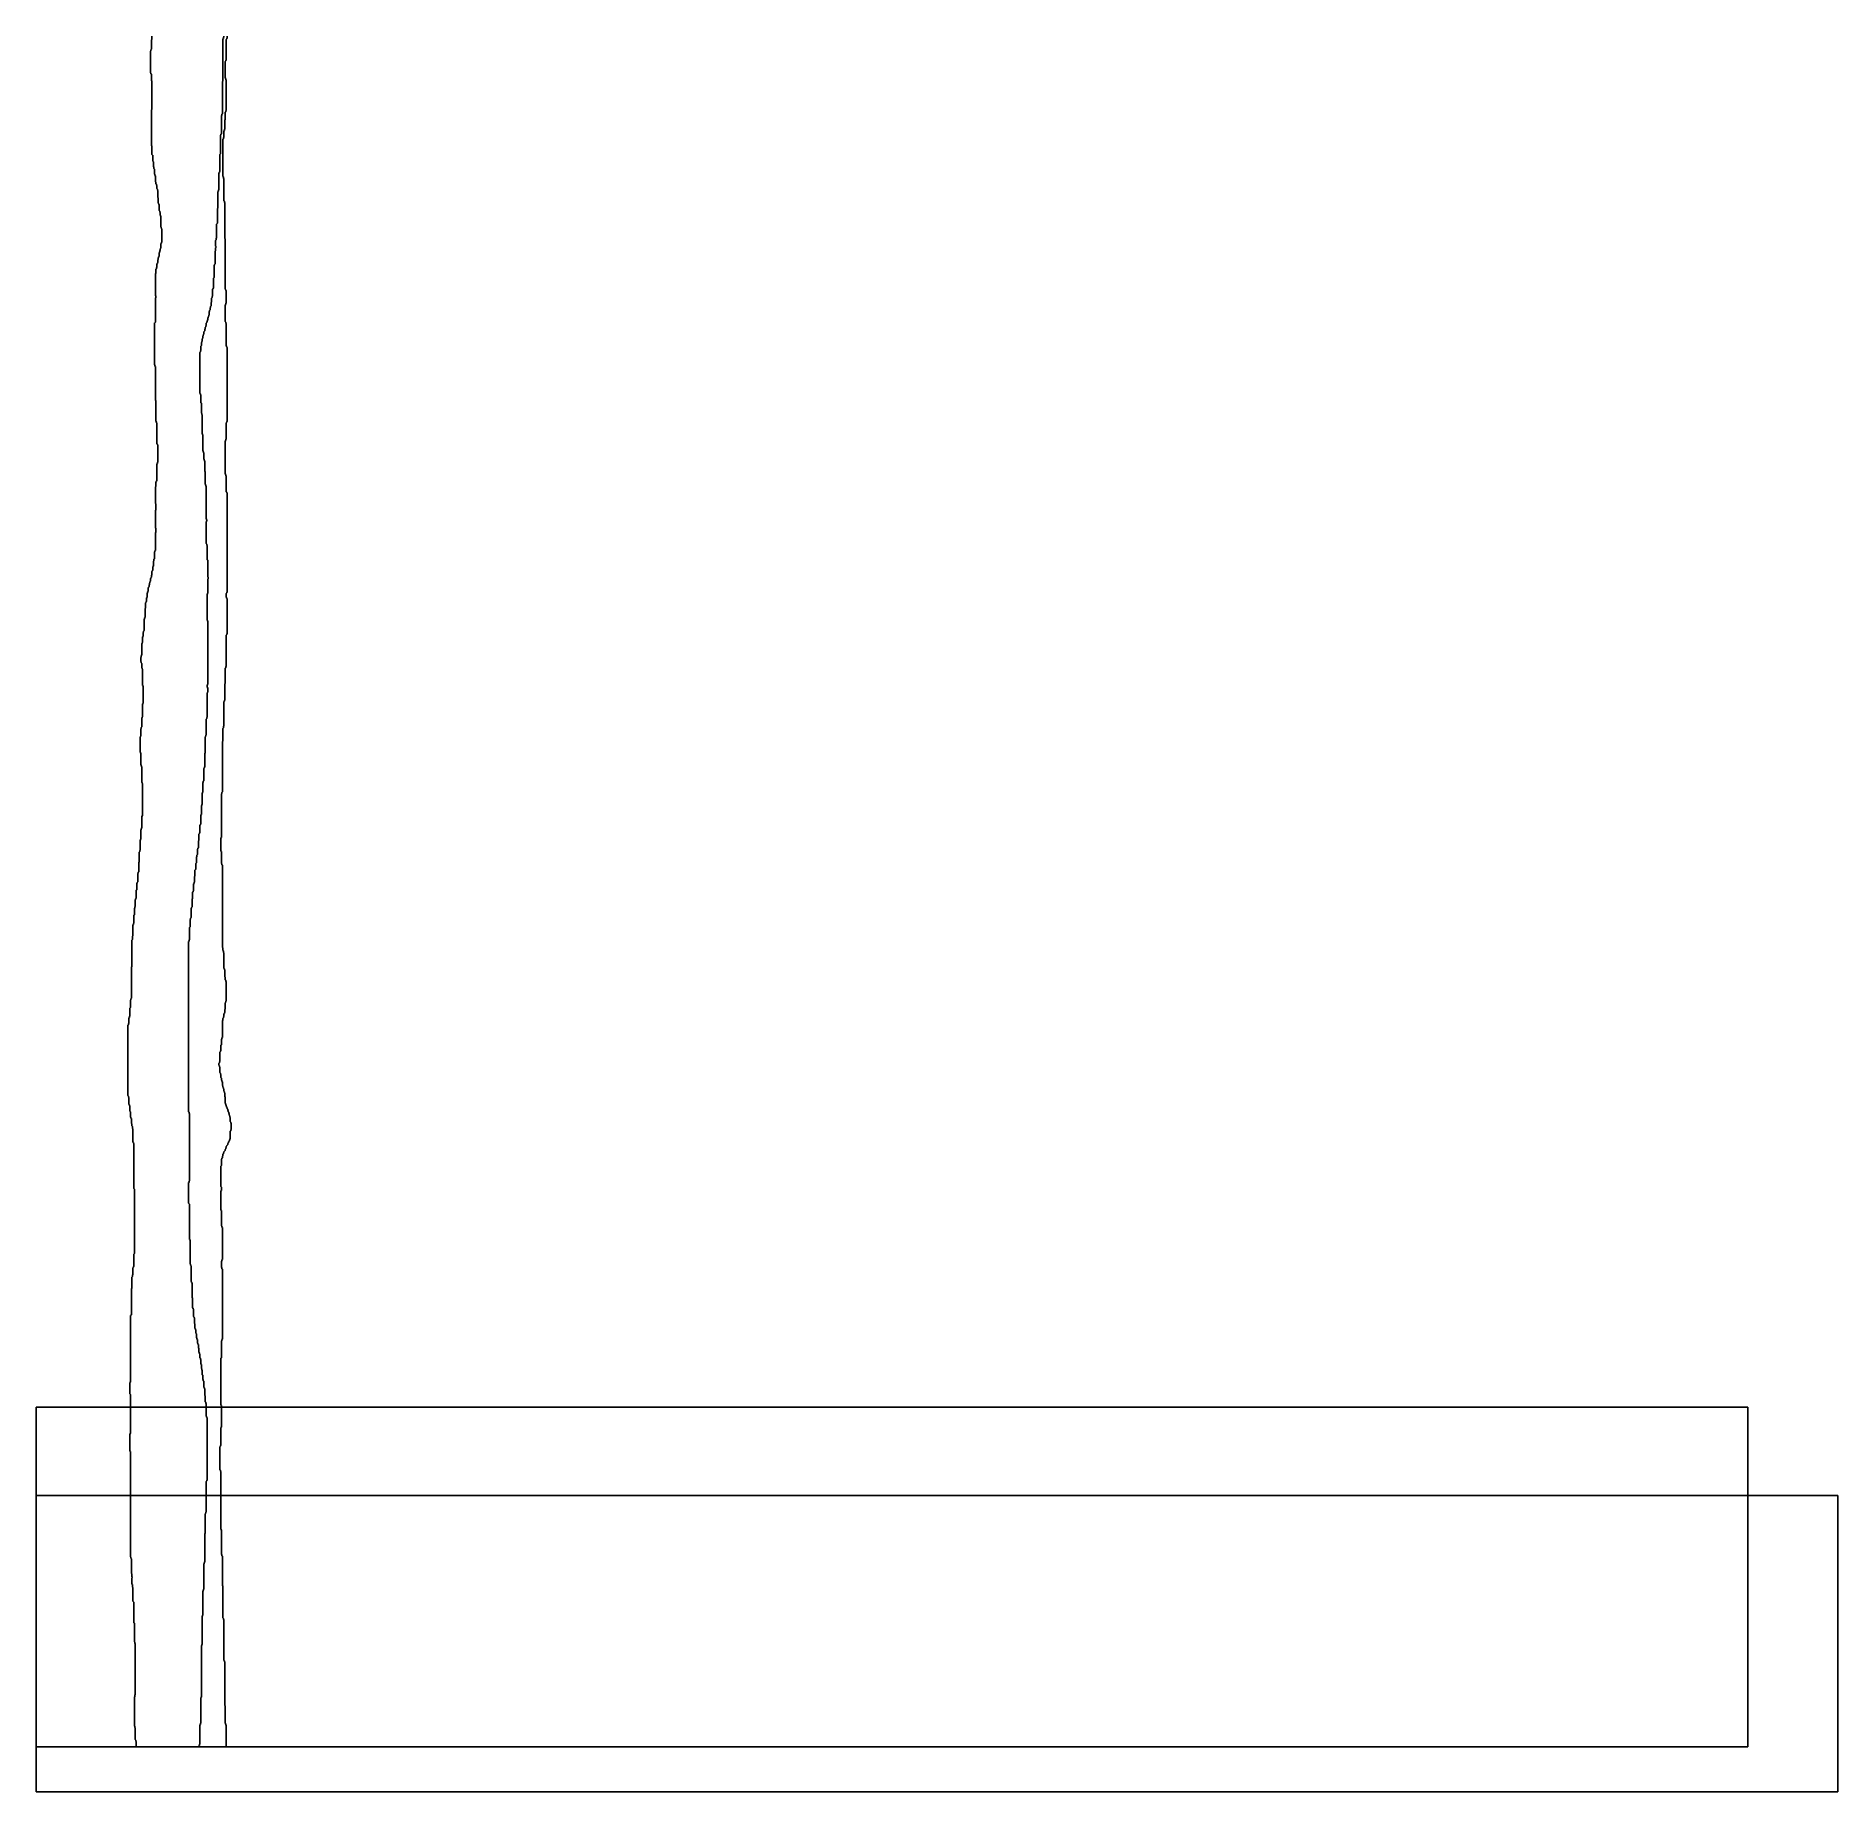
# Model space of a CAD drawing. Header units: metres. Extents: x -303 to 3381, y -92 to 3499.
import ezdxf

# ---------------------------------------------------------------- set-up
doc = ezdxf.new("R2010")
doc.units = ezdxf.units.M
for name, color, linetype in [('Curve_Exist', 63, 'Continuous'), ('CuttingCurve_A', 10, 'Continuous'), ('CuttingCurve_B', 30, 'Continuous'), ('Image', 191, 'Continuous'), ('Solution', 191, 'Continuous')]:
    doc.layers.add(name, color=color, linetype=linetype)
picture_1 = doc.add_image_def('image1.jpg', size_in_pixel=(3684.210526, 606))
picture_2 = doc.add_image_def('image2.png', size_in_pixel=(3500, 695))

msp = doc.modelspace()

# ---------------------------------------------------------------- linework, layer by layer
at = {"layer": 'Curve_Exist'}
for points in [[(-98, 0), (-98, 11), (-99, 12), (-99, 14), (-100, 15), (-100, 39), (-101, 40), (-101, 42), (-102, 43), (-102, 102), (-101, 103), (-101, 106), (-100, 107), (-100, 211), (-101, 212), (-101, 214), (-102, 215), (-102, 253), (-103, 254), (-103, 296), (-105, 298), (-105, 326), (-106, 327), (-106, 332), (-107, 333), (-107, 346), (-106, 347), (-107, 348), (-107, 354), (-108, 355), (-108, 385), (-109, 386), (-109, 388), (-110, 389), (-110, 604), (-111, 605), (-111, 640), (-110, 641), (-110, 721), (-111, 722), (-111, 745), (-110, 746), (-110, 882), (-108, 884), (-108, 937), (-107, 938), (-107, 961), (-106, 962), (-106, 965), (-105, 966), (-105, 980), (-104, 981), (-104, 982), (-103, 983), (-103, 1008), (-102, 1009), (-102, 1141), (-103, 1142), (-103, 1234), (-104, 1235), (-104, 1236), (-105, 1237), (-105, 1264), (-106, 1265), (-106, 1269), (-107, 1270), (-107, 1274), (-108, 1275), (-108, 1285), (-109, 1286), (-109, 1287), (-110, 1288), (-110, 1299), (-111, 1300), (-111, 1311), (-112, 1312), (-112, 1313), (-113, 1314), (-113, 1328), (-114, 1329), (-114, 1331), (-115, 1332), (-115, 1476), (-114, 1477), (-114, 1479), (-113, 1480), (-113, 1491), (-112, 1492), (-112, 1494), (-111, 1495), (-111, 1511), (-110, 1512), (-110, 1527), (-109, 1528), (-109, 1530), (-108, 1531), (-108, 1595), (-107, 1596), (-107, 1650), (-106, 1651), (-106, 1658), (-105, 1659), (-105, 1681), (-104, 1682), (-104, 1684), (-103, 1685), (-103, 1701), (-102, 1702), (-102, 1715), (-101, 1716), (-101, 1718), (-100, 1719), (-100, 1733), (-99, 1734), (-99, 1735), (-98, 1736), (-98, 1752), (-97, 1753), (-97, 1766), (-96, 1767), (-96, 1768), (-95, 1769), (-95, 1786), (-94, 1787), (-94, 1789), (-93, 1790), (-93, 1809), (-92, 1810), (-92, 1830), (-91, 1831), (-91, 1833), (-90, 1834), (-90, 1855), (-89, 1856), (-89, 1875), (-88, 1876), (-88, 1878), (-87, 1879), (-87, 1903), (-85, 1905), (-85, 1970), (-86, 1971), (-86, 1972), (-87, 1973), (-87, 2005), (-88, 2006), (-88, 2008), (-89, 2009), (-89, 2033), (-90, 2034), (-90, 2066), (-89, 2067), (-89, 2082), (-88, 2083), (-88, 2085), (-87, 2086), (-87, 2104), (-86, 2105), (-86, 2106), (-85, 2107), (-85, 2133), (-84, 2134), (-84, 2170), (-85, 2171), (-85, 2204), (-86, 2205), (-86, 2206), (-87, 2207), (-87, 2216), (-88, 2217), (-88, 2219), (-89, 2220), (-89, 2228), (-88, 2229), (-88, 2232), (-87, 2233), (-87, 2256), (-86, 2257), (-86, 2258), (-85, 2259), (-85, 2270), (-84, 2271), (-84, 2279), (-83, 2280), (-83, 2282), (-82, 2283), (-82, 2306), (-81, 2307), (-81, 2309), (-80, 2310), (-80, 2328), (-79, 2329), (-79, 2340), (-78, 2341), (-78, 2342), (-77, 2343), (-77, 2350), (-76, 2351), (-76, 2359), (-75, 2360), (-75, 2362), (-74, 2363), (-74, 2370), (-73, 2371), (-73, 2372), (-72, 2373), (-72, 2376), (-71, 2377), (-71, 2380), (-70, 2381), (-70, 2383), (-69, 2384), (-69, 2389), (-68, 2390), (-68, 2391), (-67, 2392), (-67, 2396), (-66, 2397), (-66, 2404), (-65, 2405), (-65, 2406), (-64, 2407), (-64, 2414), (-63, 2415), (-63, 2425), (-62, 2426), (-62, 2429), (-61, 2430), (-61, 2444), (-60, 2445), (-60, 2446), (-59, 2447), (-59, 2483), (-58, 2484), (-58, 2492), (-59, 2493), (-59, 2529), (-58, 2530), (-58, 2542), (-59, 2543), (-59, 2577), (-58, 2578), (-58, 2587), (-57, 2588), (-57, 2589), (-56, 2590), (-56, 2624), (-55, 2625), (-55, 2627), (-54, 2628), (-54, 2662), (-55, 2663), (-55, 2664), (-56, 2665), (-56, 2707), (-57, 2708), (-57, 2710), (-58, 2711), (-58, 2753), (-59, 2754), (-59, 2823), (-60, 2824), (-60, 2826), (-61, 2827), (-61, 2912), (-59, 2914), (-59, 2963), (-58, 2964), (-58, 2967), (-59, 2968), (-59, 3013), (-58, 3014), (-58, 3022), (-57, 3023), (-57, 3025), (-56, 3026), (-56, 3033), (-55, 3034), (-55, 3035), (-54, 3036), (-54, 3041), (-53, 3042), (-53, 3046), (-52, 3047), (-52, 3048), (-51, 3049), (-51, 3056), (-50, 3057), (-50, 3060), (-49, 3061), (-49, 3064), (-48, 3065), (-48, 3074), (-47, 3075), (-47, 3076), (-46, 3077), (-46, 3105), (-47, 3106), (-47, 3108), (-48, 3109), (-48, 3131), (-49, 3132), (-49, 3138), (-50, 3139), (-50, 3141), (-51, 3142), (-51, 3154), (-52, 3155), (-52, 3156), (-53, 3157), (-53, 3168), (-54, 3169), (-54, 3183), (-55, 3184), (-55, 3186), (-56, 3187), (-56, 3193), (-57, 3194), (-57, 3196), (-58, 3197), (-58, 3200), (-59, 3201), (-59, 3213), (-60, 3214), (-60, 3216), (-61, 3217), (-61, 3227), (-62, 3228), (-62, 3231), (-63, 3232), (-63, 3242), (-64, 3243), (-64, 3255), (-66, 3257), (-66, 3274), (-67, 3275), (-67, 3348), (-66, 3349), (-66, 3407), (-67, 3408), (-67, 3421), (-68, 3422), (-68, 3423), (-69, 3424), (-69, 3468), (-68, 3469), (-68, 3471), (-67, 3472), (-67, 3491), (-66, 3492), (-66, 3499)], [(86, 0), (86, 44), (85, 45), (85, 47), (84, 48), (84, 84), (83, 85), (83, 174), (82, 175), (82, 176), (81, 177), (81, 260), (80, 261), (80, 263), (79, 264), (79, 329), (78, 330), (78, 390), (77, 391), (77, 393), (76, 394), (76, 444), (75, 445), (75, 563), (74, 564), (74, 566), (73, 567), (73, 614), (74, 615), (74, 616), (75, 617), (75, 653), (76, 654), (76, 698), (75, 699), (75, 795), (76, 796), (76, 830), (77, 831), (77, 833), (78, 834), (78, 977), (77, 978), (77, 980), (76, 981), (76, 993), (77, 994), (77, 996), (78, 997), (78, 1062), (77, 1063), (77, 1065), (76, 1066), (76, 1097), (75, 1098), (75, 1137), (76, 1138), (76, 1145), (75, 1146), (75, 1188), (76, 1189), (76, 1202), (77, 1203), (77, 1204), (78, 1205), (78, 1208), (79, 1209), (79, 1212), (80, 1213), (80, 1215), (81, 1216), (81, 1217), (84, 1220), (84, 1222), (85, 1223), (85, 1225), (86, 1226), (86, 1228), (87, 1229), (87, 1230), (89, 1232), (89, 1234), (90, 1235), (90, 1236), (91, 1237), (91, 1238), (92, 1239), (92, 1240), (93, 1241), (93, 1243), (94, 1244), (94, 1259), (95, 1260), (95, 1262), (96, 1263), (96, 1275), (95, 1276), (95, 1278), (94, 1279), (94, 1287), (93, 1288), (93, 1291), (92, 1292), (92, 1295), (91, 1296), (91, 1298), (90, 1299), (90, 1301), (89, 1302), (89, 1304), (88, 1305), (88, 1307), (87, 1308), (87, 1309), (86, 1310), (86, 1312), (85, 1313), (85, 1315), (84, 1316), (84, 1329), (83, 1330), (83, 1337), (82, 1338), (82, 1340), (81, 1341), (81, 1345), (80, 1346), (80, 1348), (79, 1349), (79, 1352), (78, 1353), (78, 1360), (77, 1361), (77, 1363), (76, 1364), (76, 1368), (75, 1369), (75, 1375), (74, 1376), (74, 1378), (73, 1379), (73, 1390), (72, 1391), (72, 1393), (71, 1394), (71, 1398), (72, 1399), (72, 1401), (73, 1402), (73, 1421), (74, 1422), (74, 1423), (75, 1424), (75, 1435), (76, 1436), (76, 1447), (77, 1448), (77, 1450), (78, 1451), (78, 1485), (79, 1486), (79, 1490), (80, 1491), (80, 1493), (81, 1494), (81, 1499), (82, 1500), (82, 1501), (83, 1502), (83, 1508), (84, 1509), (84, 1522), (85, 1523), (85, 1525), (86, 1526), (86, 1565), (85, 1566), (85, 1568), (84, 1569), (84, 1574), (83, 1575), (83, 1589), (82, 1590), (82, 1591), (81, 1592), (81, 1624), (80, 1625), (80, 1628), (79, 1629), (79, 1634), (78, 1635), (78, 1803), (77, 1804), (77, 1806), (76, 1807), (76, 1831), (75, 1832), (75, 1859), (76, 1860), (76, 1949), (77, 1950), (77, 1952), (78, 1953), (78, 2056), (79, 2057), (79, 2083), (80, 2084), (80, 2087), (81, 2088), (81, 2138), (82, 2139), (82, 2140), (83, 2141), (83, 2174), (84, 2175), (84, 2206), (85, 2207), (85, 2209), (86, 2210), (86, 2274), (87, 2275), (87, 2276), (88, 2277), (88, 2348), (87, 2349), (87, 2350), (86, 2351), (86, 2359), (87, 2360), (87, 2361), (88, 2362), (88, 2564), (87, 2565), (87, 2566), (86, 2567), (86, 2599), (85, 2600), (85, 2602), (84, 2603), (84, 2671), (85, 2672), (85, 2674), (86, 2675), (86, 2708), (87, 2709), (87, 2710), (88, 2711), (88, 2862), (87, 2863), (87, 2864), (86, 2865), (86, 2911), (85, 2912), (85, 2914), (84, 2915), (84, 2949), (85, 2950), (85, 2952), (86, 2953), (86, 2978), (85, 2979), (85, 2980), (84, 2981), (84, 3084), (83, 3085), (83, 3158), (82, 3159), (82, 3161), (81, 3162), (81, 3207), (80, 3208), (80, 3211), (79, 3212), (79, 3288), (80, 3289), (80, 3291), (81, 3292), (81, 3305), (82, 3306), (82, 3308), (83, 3309), (83, 3327), (84, 3328), (84, 3343), (85, 3344), (85, 3346), (86, 3347), (86, 3409), (85, 3410), (85, 3412), (84, 3413), (84, 3447), (85, 3448), (85, 3449), (86, 3450), (86, 3492), (87, 3493), (87, 3494), (88, 3495), (88, 3499)]]:
    msp.add_lwpolyline(points, dxfattribs=at)
at = {"layer": 'CuttingCurve_A'}
msp.add_lwpolyline([(-98, 0), (-98, 11), (-99, 12), (-99, 14), (-100, 15), (-100, 39), (-101, 40), (-101, 42), (-102, 43), (-102, 102), (-101, 103), (-101, 106), (-100, 107), (-100, 211), (-101, 212), (-101, 214), (-102, 215), (-102, 253), (-103, 254), (-103, 296), (-105, 298), (-105, 326), (-106, 327), (-106, 332), (-107, 333), (-107, 346), (-106, 347), (-107, 348), (-107, 354), (-108, 355), (-108, 385), (-109, 386), (-109, 388), (-110, 389), (-110, 604), (-111, 605), (-111, 640), (-110, 641), (-110, 721), (-111, 722), (-111, 745), (-110, 746), (-110, 882), (-108, 884), (-108, 937), (-107, 938), (-107, 961), (-106, 962), (-106, 965), (-105, 966), (-105, 980), (-104, 981), (-104, 982), (-103, 983), (-103, 1008), (-102, 1009), (-102, 1141), (-103, 1142), (-103, 1234), (-104, 1235), (-104, 1236), (-105, 1237), (-105, 1264), (-106, 1265), (-106, 1269), (-107, 1270), (-107, 1274), (-108, 1275), (-108, 1285), (-109, 1286), (-109, 1287), (-110, 1288), (-110, 1299), (-111, 1300), (-111, 1311), (-112, 1312), (-112, 1313), (-113, 1314), (-113, 1328), (-114, 1329), (-114, 1331), (-115, 1332), (-115, 1476), (-114, 1477), (-114, 1479), (-113, 1480), (-113, 1491), (-112, 1492), (-112, 1494), (-111, 1495), (-111, 1511), (-110, 1512), (-110, 1527), (-109, 1528), (-109, 1530), (-108, 1531), (-108, 1595), (-107, 1596), (-107, 1650), (-106, 1651), (-106, 1658), (-105, 1659), (-105, 1681), (-104, 1682), (-104, 1684), (-103, 1685), (-103, 1701), (-102, 1702), (-102, 1715), (-101, 1716), (-101, 1718), (-100, 1719), (-100, 1733), (-99, 1734), (-99, 1735), (-98, 1736), (-98, 1752), (-97, 1753), (-97, 1766), (-96, 1767), (-96, 1768), (-95, 1769), (-95, 1786), (-94, 1787), (-94, 1789), (-93, 1790), (-93, 1809), (-92, 1810), (-92, 1830), (-91, 1831), (-91, 1833), (-90, 1834), (-90, 1855), (-89, 1856), (-89, 1875), (-88, 1876), (-88, 1878), (-87, 1879), (-87, 1903), (-85, 1905), (-85, 1970), (-86, 1971), (-86, 1972), (-87, 1973), (-87, 2005), (-88, 2006), (-88, 2008), (-89, 2009), (-89, 2033), (-90, 2034), (-90, 2066), (-89, 2067), (-89, 2082), (-88, 2083), (-88, 2085), (-87, 2086), (-87, 2104), (-86, 2105), (-86, 2106), (-85, 2107), (-85, 2133), (-84, 2134), (-84, 2170), (-85, 2171), (-85, 2204), (-86, 2205), (-86, 2206), (-87, 2207), (-87, 2216), (-88, 2217), (-88, 2219), (-89, 2220), (-89, 2228), (-88, 2229), (-88, 2232), (-87, 2233), (-87, 2256), (-86, 2257), (-86, 2258), (-85, 2259), (-85, 2270), (-84, 2271), (-84, 2279), (-83, 2280), (-83, 2282), (-82, 2283), (-82, 2306), (-81, 2307), (-81, 2309), (-80, 2310), (-80, 2328), (-79, 2329), (-79, 2340), (-78, 2341), (-78, 2342), (-77, 2343), (-77, 2350), (-76, 2351), (-76, 2359), (-75, 2360), (-75, 2362), (-74, 2363), (-74, 2370), (-73, 2371), (-73, 2372), (-72, 2373), (-72, 2376), (-71, 2377), (-71, 2380), (-70, 2381), (-70, 2383), (-69, 2384), (-69, 2389), (-68, 2390), (-68, 2391), (-67, 2392), (-67, 2396), (-66, 2397), (-66, 2404), (-65, 2405), (-65, 2406), (-64, 2407), (-64, 2414), (-63, 2415), (-63, 2425), (-62, 2426), (-62, 2429), (-61, 2430), (-61, 2444), (-60, 2445), (-60, 2446), (-59, 2447), (-59, 2483), (-58, 2484), (-58, 2492), (-59, 2493), (-59, 2529), (-58, 2530), (-58, 2542), (-59, 2543), (-59, 2577), (-58, 2578), (-58, 2587), (-57, 2588), (-57, 2589), (-56, 2590), (-56, 2624), (-55, 2625), (-55, 2627), (-54, 2628), (-54, 2662), (-55, 2663), (-55, 2664), (-56, 2665), (-56, 2707), (-57, 2708), (-57, 2710), (-58, 2711), (-58, 2753), (-59, 2754), (-59, 2823), (-60, 2824), (-60, 2826), (-61, 2827), (-61, 2912), (-59, 2914), (-59, 2963), (-58, 2964), (-58, 2967), (-59, 2968), (-59, 3013), (-58, 3014), (-58, 3022), (-57, 3023), (-57, 3025), (-56, 3026), (-56, 3033), (-55, 3034), (-55, 3035), (-54, 3036), (-54, 3041), (-53, 3042), (-53, 3046), (-52, 3047), (-52, 3048), (-51, 3049), (-51, 3056), (-50, 3057), (-50, 3060), (-49, 3061), (-49, 3064), (-48, 3065), (-48, 3074), (-47, 3075), (-47, 3076), (-46, 3077), (-46, 3105), (-47, 3106), (-47, 3108), (-48, 3109), (-48, 3131), (-49, 3132), (-49, 3138), (-50, 3139), (-50, 3141), (-51, 3142), (-51, 3154), (-52, 3155), (-52, 3156), (-53, 3157), (-53, 3168), (-54, 3169), (-54, 3183), (-55, 3184), (-55, 3186), (-56, 3187), (-56, 3193), (-57, 3194), (-57, 3196), (-58, 3197), (-58, 3200), (-59, 3201), (-59, 3213), (-60, 3214), (-60, 3216), (-61, 3217), (-61, 3227), (-62, 3228), (-62, 3231), (-63, 3232), (-63, 3242), (-64, 3243), (-64, 3255), (-66, 3257), (-66, 3274), (-67, 3275), (-67, 3348), (-66, 3349), (-66, 3407), (-67, 3408), (-67, 3421), (-68, 3422), (-68, 3423), (-69, 3424), (-69, 3468), (-68, 3469), (-68, 3471), (-67, 3472), (-67, 3491), (-66, 3492), (-66, 3499)], dxfattribs=at)
at = {"layer": 'CuttingCurve_B'}
msp.add_lwpolyline([(30, 0), (30, 2), (31, 3), (31, 5), (32, 6), (32, 45), (33, 46), (33, 48), (34, 49), (34, 101), (35, 102), (35, 207), (36, 208), (36, 209), (37, 210), (37, 268), (38, 269), (38, 318), (39, 319), (39, 321), (40, 322), (40, 374), (41, 375), (41, 377), (42, 378), (42, 436), (43, 437), (43, 477), (44, 478), (44, 480), (45, 481), (45, 543), (46, 544), (46, 545), (47, 546), (47, 673), (46, 674), (46, 675), (45, 676), (45, 702), (44, 703), (44, 705), (43, 706), (43, 718), (42, 719), (42, 733), (41, 734), (41, 735), (40, 736), (40, 748), (39, 749), (39, 751), (38, 752), (38, 760), (37, 761), (37, 770), (36, 771), (36, 773), (35, 774), (35, 782), (34, 783), (34, 792), (33, 793), (33, 795), (32, 796), (32, 803), (31, 804), (31, 806), (30, 807), (30, 815), (29, 816), (29, 823), (28, 824), (28, 825), (27, 826), (27, 833), (26, 834), (26, 836), (25, 837), (25, 845), (24, 846), (24, 853), (23, 854), (23, 855), (22, 856), (22, 865), (21, 866), (21, 877), (20, 878), (20, 879), (19, 880), (19, 895), (18, 896), (18, 897), (17, 898), (17, 918), (16, 919), (16, 949), (15, 950), (15, 951), (14, 952), (14, 984), (13, 985), (13, 987), (12, 988), (12, 1037), (11, 1038), (11, 1110), (9, 1112), (9, 1154), (10, 1155), (10, 1157), (11, 1158), (11, 1295), (10, 1296), (10, 1298), (9, 1299), (9, 1647), (10, 1648), (10, 1650), (11, 1651), (11, 1676), (12, 1677), (12, 1692), (13, 1693), (13, 1695), (14, 1696), (14, 1715), (15, 1716), (15, 1717), (16, 1718), (16, 1734), (17, 1735), (17, 1748), (18, 1749), (18, 1750), (19, 1751), (19, 1765), (20, 1766), (20, 1768), (21, 1769), (21, 1780), (22, 1781), (22, 1793), (24, 1795), (24, 1807), (25, 1808), (25, 1820), (26, 1821), (26, 1824), (27, 1825), (27, 1836), (28, 1837), (28, 1838), (29, 1839), (29, 1853), (30, 1854), (30, 1867), (31, 1868), (31, 1869), (32, 1870), (32, 1885), (33, 1886), (33, 1887), (34, 1888), (34, 1906), (35, 1907), (35, 1925), (36, 1926), (36, 1927), (37, 1928), (37, 1951), (38, 1952), (38, 1972), (39, 1973), (39, 1975), (40, 1976), (40, 2001), (41, 2002), (41, 2003), (42, 2004), (42, 2032), (43, 2033), (43, 2066), (44, 2067), (44, 2069), (45, 2070), (45, 2102), (46, 2103), (46, 2105), (47, 2106), (47, 2156), (48, 2157), (48, 2166), (47, 2167), (47, 2172), (48, 2173), (48, 2303), (47, 2304), (47, 2358), (48, 2359), (48, 2388), (49, 2389), (49, 2392), (48, 2393), (48, 2427), (47, 2428), (47, 2457), (46, 2458), (46, 2460), (45, 2461), (45, 2506), (46, 2507), (46, 2510), (45, 2511), (45, 2578), (44, 2579), (44, 2581), (43, 2582), (43, 2608), (42, 2609), (42, 2630), (41, 2631), (41, 2633), (40, 2634), (40, 2647), (39, 2648), (39, 2650), (38, 2651), (38, 2684), (37, 2685), (37, 2724), (36, 2725), (36, 2727), (35, 2728), (35, 2748), (34, 2749), (34, 2765), (33, 2766), (33, 2767), (32, 2768), (32, 2852), (33, 2853), (33, 2855), (34, 2856), (34, 2865), (35, 2866), (35, 2872), (36, 2873), (36, 2874), (37, 2875), (37, 2880), (38, 2881), (38, 2885), (39, 2886), (39, 2888), (40, 2889), (40, 2894), (42, 2896), (42, 2899), (43, 2900), (43, 2903), (44, 2904), (44, 2906), (45, 2907), (45, 2912), (46, 2913), (46, 2914), (47, 2915), (47, 2917), (48, 2918), (48, 2922), (49, 2923), (49, 2925), (50, 2926), (50, 2928), (51, 2929), (51, 2935), (52, 2936), (52, 2938), (53, 2939), (53, 2943), (54, 2944), (54, 2946), (55, 2947), (55, 2954), (56, 2955), (56, 2963), (57, 2964), (57, 2966), (58, 2967), (58, 2981), (59, 2982), (59, 2983), (60, 2984), (60, 3004), (61, 3005), (61, 3030), (62, 3031), (62, 3032), (63, 3033), (63, 3059), (64, 3060), (64, 3066), (65, 3067), (65, 3068), (64, 3069), (64, 3081), (65, 3082), (65, 3085), (66, 3086), (66, 3114), (68, 3116), (68, 3146), (69, 3147), (69, 3181), (70, 3182), (70, 3184), (71, 3185), (71, 3219), (72, 3220), (72, 3221), (73, 3222), (73, 3257), (74, 3258), (74, 3296), (75, 3297), (75, 3298), (76, 3299), (76, 3336), (77, 3337), (77, 3339), (78, 3340), (78, 3406), (79, 3407), (79, 3493), (80, 3494), (80, 3496), (81, 3497), (81, 3499)], dxfattribs=at)

# ---------------------------------------------------------------- pictures from other files: only their frames are drawn
at = {"layer": 'Image'}
image = msp.add_image(picture_1, insert=(-303, -92.1), size_in_units=(3684.2, 606), dxfattribs=at)
at = {"layer": 'Solution'}
image = msp.add_image(picture_2, insert=(-303, 0), size_in_units=(3500, 695), dxfattribs=at)

doc.saveas('drawing.dxf')
